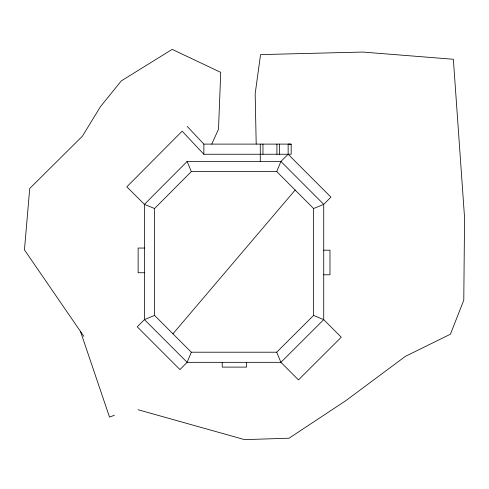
<?xml version="1.0" encoding="UTF-8"?>
<svg xmlns="http://www.w3.org/2000/svg" width="489" height="489" viewBox="0 0 489 489"><rect width="100%" height="100%" fill="white"/><g stroke="black" fill="none" stroke-linecap="round" stroke-linejoin="round"><path stroke-width="0.73" d="M191.315 352.208L187.122 362.331L179.928 369.562L137.256 326.841L144.444 319.61L154.567 315.417L154.567 208.534L191.315 171.572L276.725 171.572L313.602 208.534L313.602 315.417L276.725 352.208L191.315 352.208L154.567 315.417M276.725 171.572L280.924 161.449L288.143 154.249L288.143 144.108L291.175 144.231M211.755 144.108L218.51 129.218L220.728 72.354L172.177 49.377L121.339 80.868L100.593 106.455L82.427 136.15L29.719 188.497L24.45 249.885L83.79 336.267M172.941 333.816L295.16 190.05M187.11 161.449L144.444 204.359L144.444 319.61L187.122 362.331L280.912 362.331L323.718 319.617L323.718 204.347L280.924 161.449L187.11 161.449L191.315 171.572M313.602 208.534L323.718 204.347L330.943 197.146L288.143 154.249M114.408 415.228L109.53 417.148L80.416 331.206M187.214 126.425L203.852 144.108L291.175 144.108L291.175 154.249L203.852 154.249L182.152 131.18L126.822 186.835L144.444 204.359L154.567 208.534M144.444 248.045L138.13 248.045L138.13 272.752L144.444 272.752M323.718 250.185L329.983 250.185L329.983 274.794L323.718 274.794M138.118 409.745L244.567 439.623L289.036 438.211L345.766 400.717L405.381 356.359L450.406 334.219L463.792 300.197L464.55 217.581L453.358 59.267L362.728 52.054L260.545 54.603L255.172 93.815L256.199 144.108M313.602 315.417L323.718 319.617L341.273 337.214L298.461 379.922L280.912 362.331L276.725 352.208M279.402 144.108L279.402 154.249M276.915 144.108L276.915 154.249M262.96 144.108L262.96 154.249M260.276 144.108L260.276 161.449M246.578 362.331L246.578 367.105L222.22 367.105L222.22 362.331M203.852 144.108L203.852 154.249"/></g></svg>
